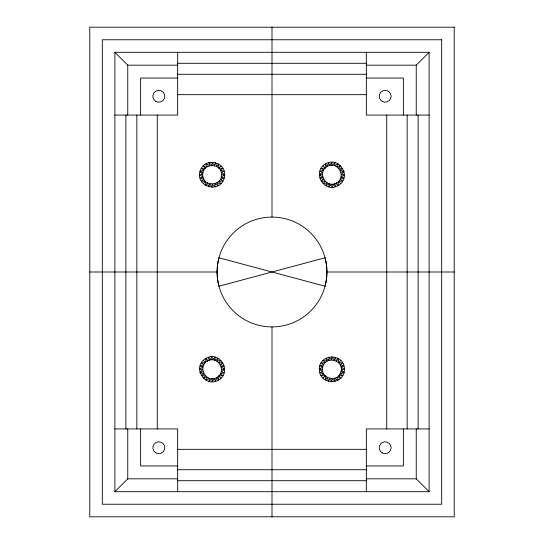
<?xml version="1.0" encoding="UTF-8"?>
<svg xmlns="http://www.w3.org/2000/svg" width="544" height="544" viewBox="0 0 544 544"><rect width="100%" height="100%" fill="white"/><g stroke="black" fill="none" stroke-linecap="round" stroke-linejoin="round"><path stroke-width="0.82" d="M217.076 272L217.546 264.833L218.946 257.788L325.054 286.212C327.447 276.916 327.447 267.084 325.054 257.788L218.946 286.212L217.546 279.167L217.076 272L89.78 272M205.476 362.617L205.856 358.401C219.892 350.112 232.601 372.15 218.402 380.147C204.367 388.436 191.658 366.398 205.856 358.401L207.427 361.121C217.675 354.681 227.542 371.783 216.832 377.434C206.584 383.874 196.717 366.765 207.427 361.121L208.882 357.15L209.698 360.182L212.133 356.721L212.133 359.863L215.383 357.15L214.567 360.182L218.409 358.408L216.838 361.121L221.007 360.4L218.79 362.624L223.006 363.004L220.286 364.568L224.257 366.03L221.224 366.84L224.686 369.281L221.224 371.715L224.257 372.531L220.279 373.986L222.999 375.557L218.783 375.938L218.402 380.147L216.832 377.434L215.376 381.405L214.56 378.372L212.126 381.827L212.126 378.692L208.876 381.398L209.692 378.372L205.85 380.147L207.42 377.427L203.245 378.148L205.469 375.931L201.253 375.55L203.973 373.98L200.002 372.518L202.715 369.274L199.573 369.267L203.034 366.833L200.002 366.024L203.98 364.562L201.26 362.991L205.476 362.617L203.259 360.393M325.217 168.062L325.598 163.853C339.633 155.564 352.342 177.602 338.144 185.599C324.108 193.888 311.399 171.85 325.598 163.853L327.168 166.566C337.416 160.126 347.283 177.235 336.573 182.879C326.325 189.319 316.458 172.217 327.168 166.566L328.624 162.595L329.44 165.628L331.874 162.173L331.874 165.308L335.124 162.602L334.308 165.628L338.15 163.853L336.58 166.573L340.755 165.852L338.531 168.069L342.747 168.45L340.027 170.02L343.998 171.482L341.285 174.726L344.427 174.733L340.966 177.167L343.998 177.976L340.02 179.438L342.74 181.009L338.524 181.383L338.144 185.599L336.573 182.879L335.118 186.85L334.302 183.818L331.867 187.279L331.867 184.137L328.617 186.85L329.433 183.818L325.591 185.592L327.162 182.879L322.993 183.6L325.21 181.376L320.994 180.996L323.714 179.432L319.743 177.97L322.776 177.16L319.314 174.719L322.776 172.285L319.743 171.469L323.721 170.014L321.001 168.443L325.217 168.062L323 165.845M200.002 171.482C195.629 187.184 220.204 193.759 224.257 177.97C228.63 162.268 204.054 155.693 200.002 171.482L202.715 174.726C202.259 186.823 222.006 186.816 221.544 174.719C222 162.629 202.252 162.636 202.715 174.726L199.573 174.733L203.034 177.167L200.002 177.976L203.98 179.438L201.26 181.009L205.476 181.383L205.856 185.599L207.427 182.879L208.882 186.85L209.698 183.818L212.133 187.279L212.133 184.137L215.383 186.85L214.567 183.818L218.409 185.592L216.838 182.879L221.007 183.6L218.79 181.376L223.006 180.996L220.286 179.432L224.257 177.97L221.224 177.16L224.686 174.719L221.224 172.285L224.257 171.469L220.279 170.014L222.999 168.443L218.783 168.062L218.402 163.853L216.832 166.566L215.376 162.595L214.56 165.628L212.126 162.173L212.126 165.308L208.876 162.602L209.692 165.628L205.85 163.853L207.42 166.573L203.245 165.852L205.469 168.069L201.253 168.45L203.973 170.02L200.002 171.482L203.034 172.292M319.314 369.281C319.144 352.981 344.583 352.974 344.427 369.267C344.597 385.567 319.158 385.58 319.314 369.281L322.776 366.84C325.455 355.042 344.536 360.142 340.966 371.708C338.286 383.513 319.206 378.406 322.776 366.84L319.743 366.03L323.714 364.568L320.994 363.004L325.21 362.624L322.993 360.4L327.162 361.121L325.591 358.408L329.433 360.182L328.617 357.15L331.867 359.863L331.867 356.721L334.302 360.182L335.118 357.15L336.573 361.121L338.144 358.401L338.524 362.617L342.74 362.991L340.02 364.562L343.998 366.024L340.966 366.833L344.427 369.267L341.285 369.274L343.998 372.518L340.027 373.98L342.747 375.55L338.531 375.931L340.755 378.148L336.58 377.427L338.15 380.147L334.308 378.372L335.124 381.398L331.874 378.692L331.874 381.827L329.44 378.372L328.624 381.405L327.168 377.434L325.598 380.147L325.217 375.938L321.001 375.557L323.721 373.986L319.743 372.531L322.776 371.715L319.314 369.281L322.456 369.281M203.259 183.607L205.476 181.383M218.783 168.062L221 165.845M366.343 65.178L416.242 65.178L429.114 52.306L114.886 52.306L114.886 491.694L429.114 491.694L429.114 52.306M114.886 491.694L127.758 478.822L177.657 478.822M323 378.155L325.217 375.938M338.524 362.617L340.741 360.393M340.966 172.292L343.998 171.482M200.002 372.518L203.034 371.708M177.657 63.294L366.343 63.294M114.886 52.306L127.758 65.178L177.657 65.178M177.657 74.276L366.343 74.276M177.657 78.044L140.624 78.044L140.624 115.076M366.343 78.044L403.376 78.044L403.376 115.076M177.657 94.676L366.343 94.676M114.886 115.076L177.657 115.076L177.657 52.306M429.114 115.076L366.343 115.076L366.343 52.306M221.544 174.719L224.686 174.719M319.314 174.719L322.456 174.719M326.924 272A54.924 54.924 0 0 0 244.542 224.434A54.924 54.924 0 0 0 244.542 319.566A54.924 54.924 0 0 0 326.924 272L454.22 272M221.544 369.281L224.686 369.281M114.886 428.924L177.657 428.924L177.657 491.694M429.114 428.924L366.343 428.924L366.343 491.694M177.657 449.324L366.343 449.324M177.657 465.956L140.624 465.956L140.624 428.924M366.343 465.956L403.376 465.956L403.376 428.924M177.657 469.724L366.343 469.724M366.343 478.822L416.242 478.822L429.114 491.694M177.657 480.706L366.343 480.706M340.966 371.708L343.998 372.518M338.524 181.383L340.741 183.607M218.783 375.938L221 378.155M418.125 115.076L418.125 428.924M416.242 65.178L416.242 115.076M416.242 428.924L416.242 478.822M407.143 115.076L407.143 428.924M386.743 115.076L386.743 428.924M272 27.2L272 217.076M272 326.924L272 516.8M157.257 115.076L157.257 428.924M136.857 115.076L136.857 428.924M127.758 65.178L127.758 115.076M127.758 428.924L127.758 478.822M125.875 115.076L125.875 428.924M454.22 27.2L89.78 27.2L89.78 516.8L454.22 516.8L454.22 27.2M441.667 39.753L102.333 39.753L102.333 504.247L441.667 504.247L441.667 39.753M382.194 452.921A5.964 5.964 0 0 0 391.136 447.753A5.964 5.964 0 0 0 382.194 442.592A5.964 5.964 0 0 0 382.194 452.921M155.842 452.921A5.964 5.964 0 0 0 164.791 447.753A5.964 5.964 0 0 0 155.842 442.592A5.964 5.964 0 0 0 155.842 452.921M382.194 101.408A5.964 5.964 0 0 0 391.136 96.247A5.964 5.964 0 0 0 382.194 91.079A5.964 5.964 0 0 0 382.194 101.408M155.842 101.408A5.964 5.964 0 0 0 164.791 96.247A5.964 5.964 0 0 0 155.842 91.079A5.964 5.964 0 0 0 155.842 101.408"/></g></svg>
